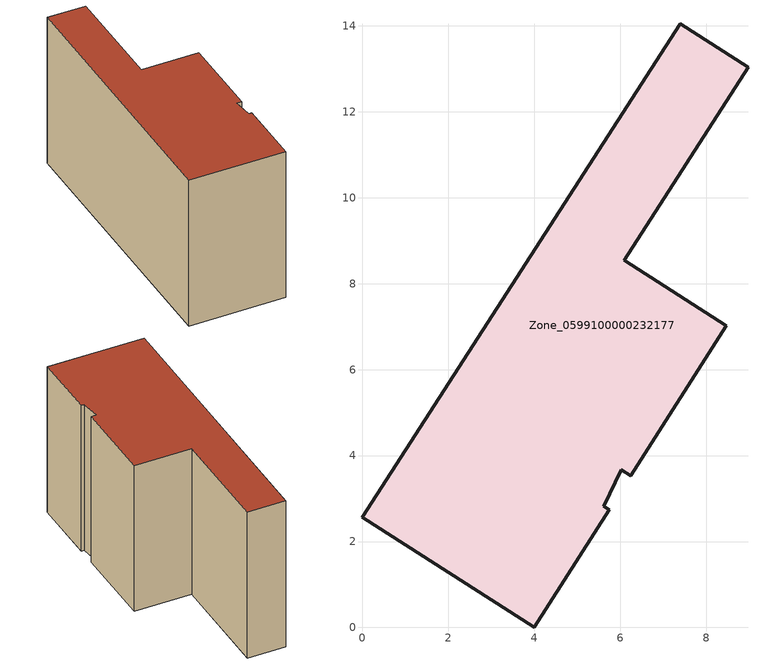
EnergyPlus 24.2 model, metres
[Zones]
Zone_0599100000232177
 floor ground (C_G): 6.24,3.53 6.02,3.67 5.61,2.82 5.74,2.74 3.99,0 0,2.56 7.39,14.05 8.97,13.04 6.09,8.54 8.46,7.02 z0
 wall outside (C_F): 6.24,3.53 8.46,7.02 6.09,8.54 8.97,13.04 7.39,14.05 0,2.56 3.99,0 5.74,2.74 5.61,2.82 6.02,3.67 6.24,3.53 z0:7.84
 roof outside (C_R): 6.02,3.67 6.24,3.53 8.46,7.02 6.09,8.54 8.97,13.04 7.39,14.05 0,2.56 3.99,0 5.74,2.74 5.61,2.82 z7.84
[BUILDING]
Pand.0599100000232177: North Axis=0; Terrain=City; Loads Convergence Tolerance Value=0.04; Temperature Convergence Tolerance Value=0.4; Solar Distribution=FullExterior; Maximum Number of Warmup Days=25; Minimum Number of Warmup Days=1
[Site:Location]
Rotterdam.The.Hague.AP_ZH_NLD Design_Conditions: Latitude=51.96; Longitude=4.45; Time Zone=1; Elevation=-4.5
[SITE:GROUNDTEMPERATURE:BUILDINGSURFACE]
18, 18, 18, 18, 18, 18, 18, 18, 18, 18, 18, 18
[MATERIAL] Thermal Absorptance=0.9; Solar Absorptance=0.7; Visible Absorptance=0.7
Name | Roughness | Thickness | Conductivity | Density | Specific Heat
G.TC.1946 | MediumSmooth | 0.15 | 1 | 540 | 1210
F.TC.1946 | Rough | 0.3 | 0.857143 | 1920 | 840
R.TC.1946 | MediumRough | 0.2 | 0.909091 | 1500 | 1000
[CONSTRUCTION]
C_G: G.TC.1946
C_F: F.TC.1946
C_R: R.TC.1946
[ZONE]
Zone_0599100000232177: Type=1; Multiplier=1; Ceiling Height=Autocalculate; Volume=Autocalculate; Floor Area=autocalculate; Part of Total Floor Area=Yes
[ZONEINFILTRATION:DESIGNFLOWRATE]
Infil_Zone_0599100000232177: Zone or ZoneList or Space or SpaceList=Zone_0599100000232177; Schedule=AlwaysOn; Design Flow Rate Calculation Method=Flow/Area; Flow Rate per Floor Area=0.003; Constant Term Coefficient=1; Temperature Term Coefficient=0; Velocity Term Coefficient=0; Velocity Squared Term Coefficient=0
[HVACTEMPLATE:ZONE:IDEALLOADSAIRSYSTEM]
Zone_0599100000232177: Maximum Heating Supply Air Temperature=50; Minimum Cooling Supply Air Temperature=13; Maximum Heating Supply Air Humidity Ratio=0.0156; Minimum Cooling Supply Air Humidity Ratio=0.0077; Heating Limit=NoLimit; Cooling Limit=NoLimit; Dehumidification Control Type=ConstantSensibleHeatRatio; Cooling Sensible Heat Ratio=0.7; Dehumidification Setpoint=60; Humidification Control Type=None; Humidification Setpoint=30; Outdoor Air Method=None; Outdoor Air Flow Rate per Person=0.00944; Outdoor Air Flow Rate per Zone Floor Area=0; Outdoor Air Flow Rate per Zone=0; Demand Controlled Ventilation Type=None; Outdoor Air Economizer Type=NoEconomizer; Heat Recovery Type=None; Sensible Heat Recovery Effectiveness=0.7; Latent Heat Recovery Effectiveness=0.65
[ZONECONTROL:THERMOSTAT]
ThermostatControl_Zone_0599100000232177: Zone or ZoneList=Zone_0599100000232177; Control Type Schedule=DualSetpointControlType; Control 1=Thermostat_Zone_0599100000232177; Temperature Difference Between Cutout And Setpoint=0
[THERMOSTATSETPOINT:DUALSETPOINT]
Thermostat_Zone_0599100000232177: Heating Setpoint Temperature Schedule=HeatingSetpoint_Zone_0599100000232177; Cooling Setpoint Temperature Schedule=CoolingSetpoint_Zone_0599100000232177
[SCHEDULE:COMPACT]
HeatingSetpoint_Zone_0599100000232177: Through: 12/31, For: AllDays, Until: 24:00, 21
CoolingSetpoint_Zone_0599100000232177: Through: 12/31, For: AllDays, Until: 24:00, 24
DualSetpointControlType: Through: 12/31, For: AllDays, Until: 24:00, 4
AlwaysOn: Through: 12/31, For: AllDays, Until: 24:00, 1
